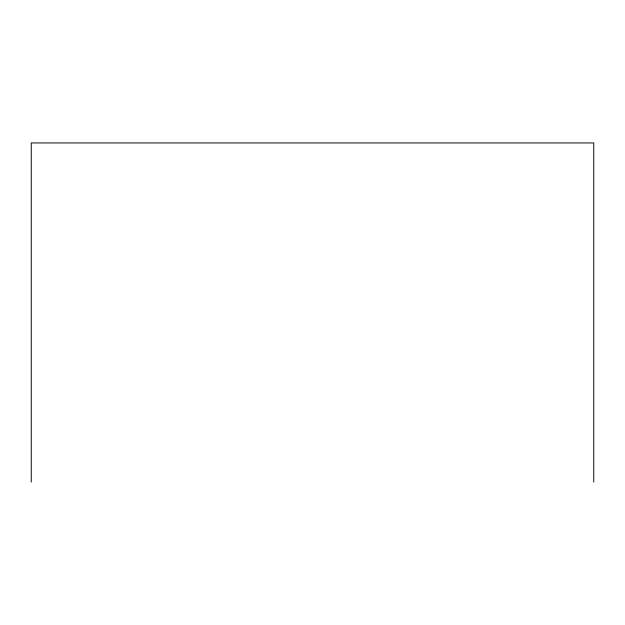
<?xml version="1.0" encoding="UTF-8"?>
<svg xmlns="http://www.w3.org/2000/svg" width="625" height="625" viewBox="0 0 625 625"><rect width="100%" height="100%" fill="white"/><g stroke="black" fill="none" stroke-linecap="round" stroke-linejoin="round"><path stroke-width="0.94" d="M593.75 482.062L593.75 142.938L31.25 142.938L31.25 482.062"/></g></svg>
